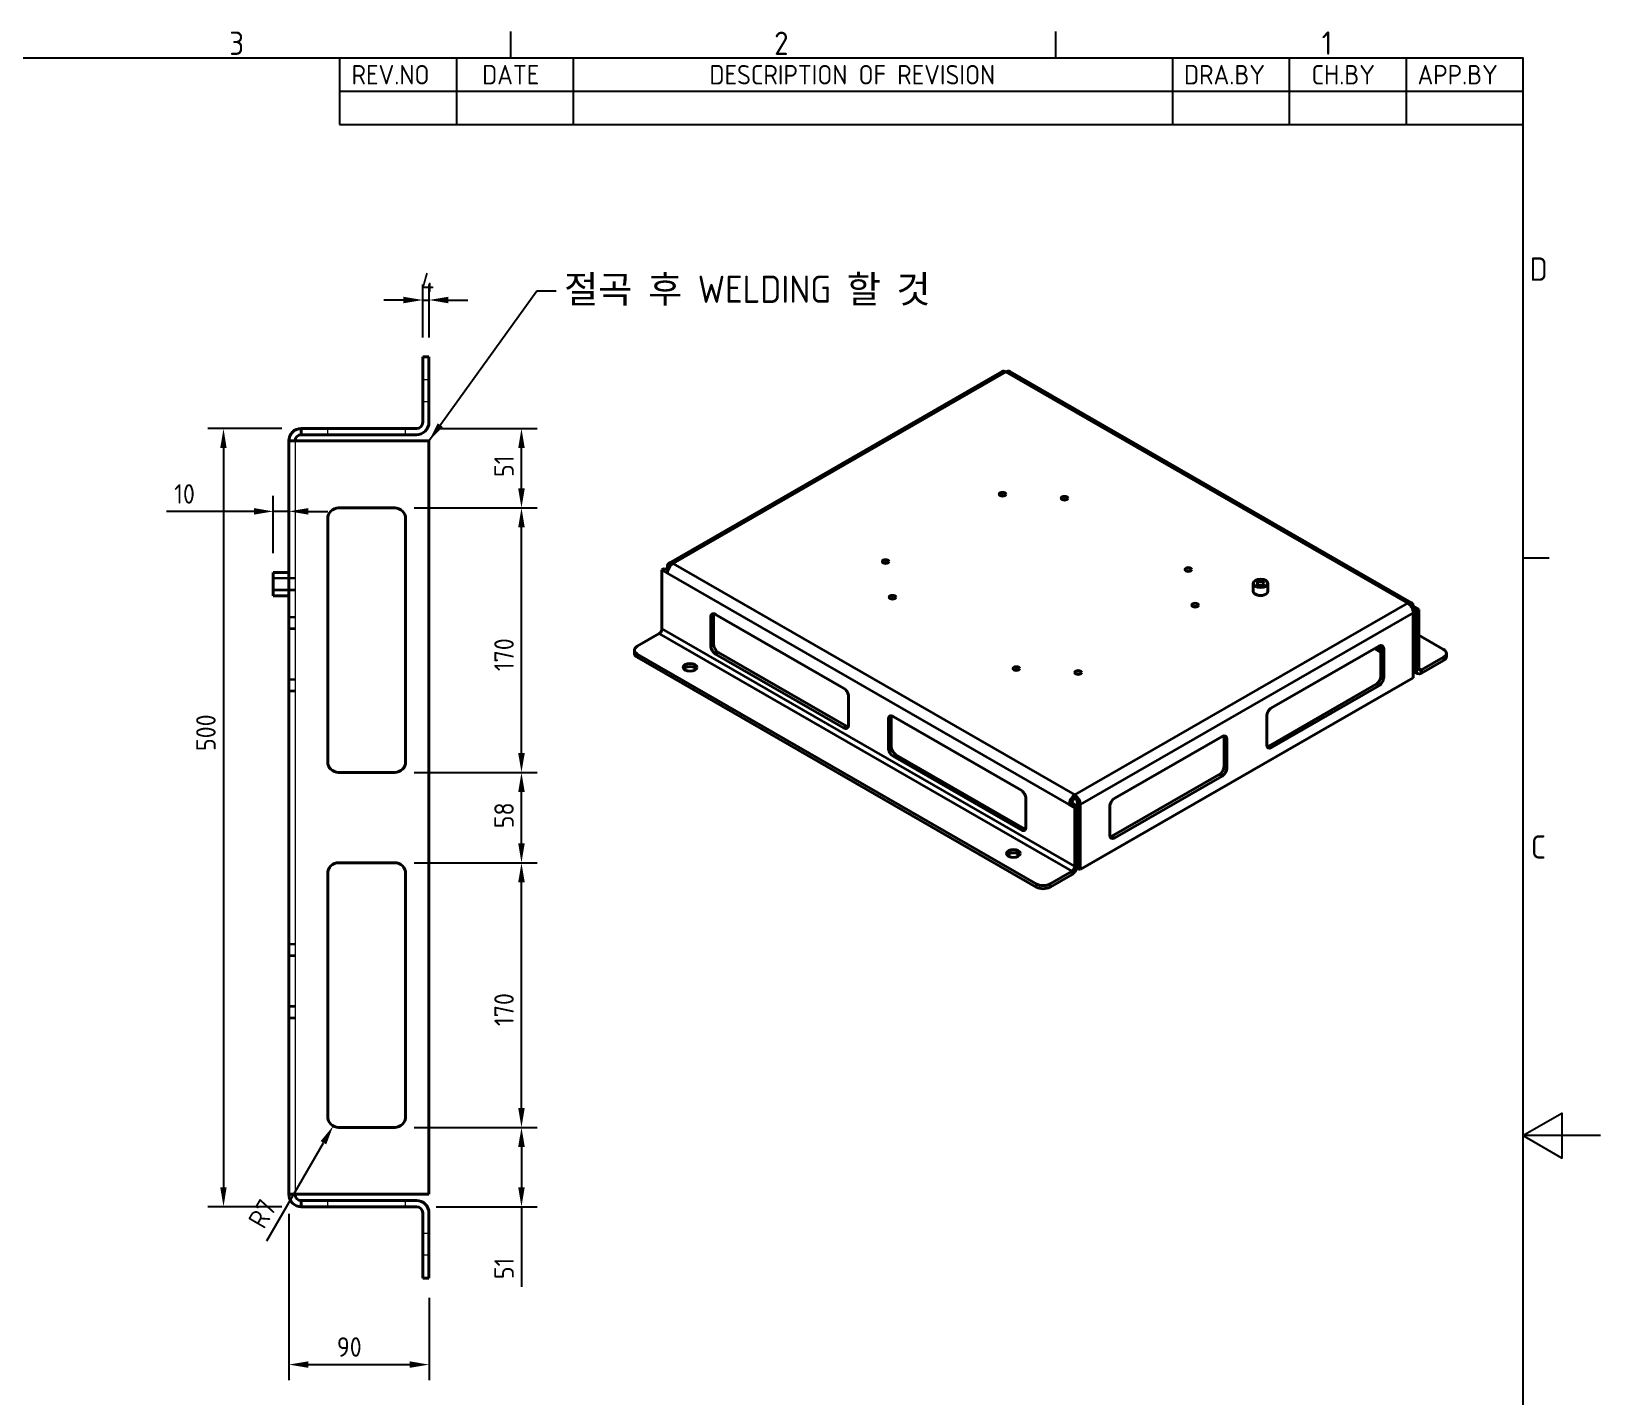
# Model space of a CAD drawing. Header units: millimetres. Extents: x 0 to 2100, y 0 to 1485.
# Drawn here: x 1092 to 2100, y 575 to 1452 of the extents above; entities that cross this region are included whole.
import ezdxf

# ---------------------------------------------------------------- set-up
doc = ezdxf.new("R2010")
doc.units = ezdxf.units.MM
doc.header["$LTSCALE"] = 5
doc.linetypes.add('DASHED', pattern=[0.2067, 0.1654, -0.0413])
doc.layers.get('0').update_dxf_attribs({"color": 3, "lineweight": 25, "true_color": 0x00ff00})
for name, color, linetype, lineweight, true_color in [('가려진 것(ISO)', 2, 'DASHED', 18, 0xffff00), ('가시적인 것(ISO)', 3, 'Continuous', 40, 0x00ff00), ('가시적인 좁은 것(ISO)', 3, 'Continuous', 35, 0x00ff00), ('기호(ISO)', 5, 'Continuous', 25, 0x0000ff), ('치수(ISO)', 2, 'Continuous', 25, 0xffff00)]:
    doc.layers.add(name, color=color, linetype=linetype, lineweight=lineweight, true_color=true_color)
doc.layers.add('경계(ISO)', color=7, linetype='Continuous', lineweight=25)
doc.styles.add('ISO ProportionalPSTEK', font='isocp.shx')
doc.styles.add('문자 텍스트_PSTEK_POSCO', font='isocp.shx')
doc.styles.add('치수 텍스트_PSTEK_POSCO', font='isocp.shx')
doc.dimstyles.new('치수_PSTEK_POSCO', dxfattribs={"dimscale": 5, "dimtxt": 2.5, "dimasz": 2.5, "dimexe": 2, "dimexo": 2.5, "dimgap": 1, "dimtad": 1, "dimrnd": 1e-08, "dimdsep": 46, "dimtxsty": '치수 텍스트_PSTEK_POSCO', "dimcen": 0.09, "dimdle": 10, "dimclrd": 7, "dimclre": 7, "dimclrt": 2, "dimadec": 1, "dimazin": 2, "dimtfac": 1, "dimtmove": 0, "dimatfit": 3, "dimfxl": 1, "dimtolj": 1, "dimlwd": -1, "dimlwe": -1, "dimarcsym": 0})
doc.dimstyles.new('치수_PSTEK_POSCO$7', dxfattribs={"dimscale": 5, "dimtxt": 2.5, "dimasz": 2.5, "dimexe": 2, "dimexo": 2.5, "dimgap": 1, "dimtad": 1, "dimrnd": 1e-08, "dimdsep": 46, "dimtxsty": '치수 텍스트_PSTEK_POSCO', "dimcen": 0.09, "dimdle": 10, "dimclrd": 7, "dimclre": 7, "dimclrt": 2, "dimadec": 1, "dimazin": 2, "dimtfac": 1, "dimtmove": 0, "dimatfit": 3, "dimfxl": 1, "dimtolj": 1, "dimlwd": -1, "dimlwe": -1, "dimarcsym": 0})

# ---------------------------------------------------------------- blocks, each defined once
blk = doc.blocks.new('경계 Default Border')
at = {"layer": '경계(ISO)'}
for p, q in [((280, 287), (280, 290.4)), ((350, 287), (350, 290.4)), ((410, 222.75), (413.4, 222.75))]:
    blk.add_line(p, q, dxfattribs=at)
at = {"layer": '경계(ISO)', "flags": 128}
for points in [[(10, 10), (10, 287), (410, 287), (410, 10), (10, 10)], [(420, 148.5), (410, 148.5), (415, 151.39), (415, 145.61), (410, 148.5)]]:
    blk.add_lwpolyline(points, dxfattribs=at)
at = {"layer": '경계(ISO)', "color": 2, "true_color": 0xffff00, "char_height": 3, "attachment_point": 7, "style": '문자 텍스트_PSTEK_POSCO'}
for s, insert in [('3', (243.83, 287.37)), ('2', (313.83, 287.37)), ('1', (384.17, 287.4)), ('D', (410.88, 258.35)), ('C', (411.04, 184.1))]:
    blk.add_mtext(s, dxfattribs=dict(at, insert=insert))
blk = doc.blocks.new('리비전 내역')
at = {"layer": '기호(ISO)'}
for p, q in [((258, 287), (410, 287)), ((258, 287), (258, 282.72)), ((273, 287), (273, 282.72)), ((288, 287), (288, 282.72)), ((365, 287), (365, 282.72)), ((380, 287), (380, 282.72)), ((395, 287), (395, 282.72)), ((410, 287), (410, 282.72)), ((258, 282.72), (410, 282.72)), ((258, 282.72), (258, 278.44)), ((273, 282.72), (273, 278.44)), ((288, 282.72), (288, 278.44)), ((365, 282.72), (365, 278.44)), ((380, 282.72), (380, 278.44)), ((395, 282.72), (395, 278.44)), ((410, 282.72), (410, 278.44)), ((258, 278.44), (410, 278.44))]:
    blk.add_line(p, q, dxfattribs=at)
at = {"layer": '기호(ISO)', "color": 2, "true_color": 0xffff00, "char_height": 2.5, "attachment_point": 7, "style": 'ISO ProportionalPSTEK'}
for s, insert in [('REV.NO', (259.53, 283.58)), ('DATE', (276.31, 283.58)), ('DESCRIPTION OF REVISION', (305.51, 283.58)), ('DRA.BY', (366.48, 283.58)), ('CH.BY', (382.86, 283.58)), ('APP.BY', (396.48, 283.58))]:
    blk.add_mtext(s, dxfattribs=dict(at, insert=insert))
blk = doc.blocks.new('*D30')
at = {"layer": 'Defpoints', "color": 0, "transparency": 16777216}
for p in [(1265.4, 1196.8), (1215.4, 696.8), (1265.4, 696.8)]:
    blk.add_point(p, dxfattribs=at)
at = {"layer": '치수(ISO)', "color": 7, "transparency": 16777216}
for p, q in [((1252.9, 1196.8), (1205.4, 1196.8)), ((1215.4, 1184.3), (1215.4, 709.3)), ((1252.9, 696.8), (1205.4, 696.8))]:
    blk.add_line(p, q, dxfattribs=at)
for points in [[(1213.3, 1184.3), (1217.4, 1184.3), (1215.4, 1196.8)], [(1213.3, 709.3), (1217.4, 709.3), (1215.4, 696.8)]]:
    blk.add_solid(points, dxfattribs=at)
at = {"layer": '치수(ISO)', "color": 2, "transparency": 16777216, "insert": (1204.1, 989.6), "char_height": 12.5, "attachment_point": 4, "rotation": 90, "style": '치수 텍스트_PSTEK_POSCO'}
blk.add_mtext('\\A1;500', dxfattribs=at)
blk = doc.blocks.new('*D31')
at = {"layer": 'Defpoints', "color": 0, "transparency": 16777216}
for p in [(1325.4, 747.8), (1406.8, 747.8), (1339.4, 696.8)]:
    blk.add_point(p, dxfattribs=at)
at = {"layer": '치수(ISO)', "color": 7, "transparency": 16777216}
for p, q in [((1337.9, 747.8), (1416.8, 747.8)), ((1406.8, 735.3), (1406.8, 709.3)), ((1351.9, 696.8), (1416.8, 696.8)), ((1406.8, 696.8), (1406.8, 645.3))]:
    blk.add_line(p, q, dxfattribs=at)
for points in [[(1404.7, 735.3), (1408.9, 735.3), (1406.8, 747.8)], [(1404.7, 709.3), (1408.9, 709.3), (1406.8, 696.8)]]:
    blk.add_solid(points, dxfattribs=at)
at = {"layer": '치수(ISO)', "color": 2, "transparency": 16777216, "insert": (1395.6, 650.3), "char_height": 12.5, "attachment_point": 4, "rotation": 90, "style": '치수 텍스트_PSTEK_POSCO'}
blk.add_mtext('\\A1;51', dxfattribs=at)
blk = doc.blocks.new('*D32')
at = {"layer": 'Defpoints', "color": 0, "transparency": 16777216}
for p in [(1339.4, 1196.8), (1406.8, 1196.8), (1325.4, 1145.8)]:
    blk.add_point(p, dxfattribs=at)
at = {"layer": '치수(ISO)', "color": 7, "transparency": 16777216}
for p, q in [((1351.9, 1196.8), (1416.8, 1196.8)), ((1406.8, 1158.3), (1406.8, 1184.3)), ((1337.9, 1145.8), (1416.8, 1145.8))]:
    blk.add_line(p, q, dxfattribs=at)
for points in [[(1404.7, 1184.3), (1408.9, 1184.3), (1406.8, 1196.8)], [(1404.7, 1158.3), (1408.9, 1158.3), (1406.8, 1145.8)]]:
    blk.add_solid(points, dxfattribs=at)
at = {"layer": '치수(ISO)', "color": 2, "transparency": 16777216, "insert": (1395.6, 1165.7), "char_height": 12.5, "attachment_point": 4, "rotation": 90, "style": '치수 텍스트_PSTEK_POSCO'}
blk.add_mtext('\\A1;51', dxfattribs=at)
blk = doc.blocks.new('*D33')
at = {"layer": 'Defpoints', "color": 0, "transparency": 16777216}
for p in [(1325.4, 1145.8), (1406.8, 1145.8), (1325.4, 975.8)]:
    blk.add_point(p, dxfattribs=at)
at = {"layer": '치수(ISO)', "color": 7, "transparency": 16777216}
for p, q in [((1337.9, 1145.8), (1416.8, 1145.8)), ((1406.8, 988.3), (1406.8, 1133.3)), ((1337.9, 975.8), (1416.8, 975.8))]:
    blk.add_line(p, q, dxfattribs=at)
for points in [[(1404.7, 1133.3), (1408.9, 1133.3), (1406.8, 1145.8)], [(1404.7, 988.3), (1408.9, 988.3), (1406.8, 975.8)]]:
    blk.add_solid(points, dxfattribs=at)
at = {"layer": '치수(ISO)', "color": 2, "transparency": 16777216, "insert": (1395.6, 1040.9), "char_height": 12.5, "attachment_point": 4, "rotation": 90, "style": '치수 텍스트_PSTEK_POSCO'}
blk.add_mtext('\\A1;170', dxfattribs=at)
blk = doc.blocks.new('*D34')
at = {"layer": 'Defpoints', "color": 0, "transparency": 16777216}
for p in [(1325.4, 975.8), (1406.8, 975.8), (1325.4, 917.8)]:
    blk.add_point(p, dxfattribs=at)
at = {"layer": '치수(ISO)', "color": 7, "transparency": 16777216}
for p, q in [((1337.9, 975.8), (1416.8, 975.8)), ((1406.8, 930.3), (1406.8, 963.3)), ((1337.9, 917.8), (1416.8, 917.8))]:
    blk.add_line(p, q, dxfattribs=at)
for points in [[(1404.7, 963.3), (1408.9, 963.3), (1406.8, 975.8)], [(1404.7, 930.3), (1408.9, 930.3), (1406.8, 917.8)]]:
    blk.add_solid(points, dxfattribs=at)
at = {"layer": '치수(ISO)', "color": 2, "transparency": 16777216, "insert": (1395.6, 940), "char_height": 12.5, "attachment_point": 4, "rotation": 90, "style": '치수 텍스트_PSTEK_POSCO'}
blk.add_mtext('\\A1;58', dxfattribs=at)
blk = doc.blocks.new('*D35')
at = {"layer": 'Defpoints', "color": 0, "transparency": 16777216}
for p in [(1325.4, 917.8), (1406.8, 917.8), (1325.4, 747.8)]:
    blk.add_point(p, dxfattribs=at)
at = {"layer": '치수(ISO)', "color": 7, "transparency": 16777216}
for p, q in [((1337.9, 917.8), (1416.8, 917.8)), ((1406.8, 760.3), (1406.8, 905.3)), ((1337.9, 747.8), (1416.8, 747.8))]:
    blk.add_line(p, q, dxfattribs=at)
for points in [[(1404.7, 905.3), (1408.9, 905.3), (1406.8, 917.8)], [(1404.7, 760.3), (1408.9, 760.3), (1406.8, 747.8)]]:
    blk.add_solid(points, dxfattribs=at)
at = {"layer": '치수(ISO)', "color": 2, "transparency": 16777216, "insert": (1395.6, 812.9), "char_height": 12.5, "attachment_point": 4, "rotation": 90, "style": '치수 텍스트_PSTEK_POSCO'}
blk.add_mtext('\\A1;170', dxfattribs=at)
blk = doc.blocks.new('*D37')
at = {"layer": 'Defpoints', "color": 0, "transparency": 16777216}
for p in [(1347.4, 1279.4), (1343.4, 1242.8), (1347.4, 1242.8)]:
    blk.add_point(p, dxfattribs=at)
at = {"layer": '치수(ISO)', "color": 7, "transparency": 16777216}
for p, q in [((1343.4, 1255.3), (1343.4, 1289.4)), ((1347.4, 1255.3), (1347.4, 1289.4)), ((1330.9, 1279.4), (1318.4, 1279.4)), ((1343.4, 1279.4), (1347.4, 1279.4)), ((1359.9, 1279.4), (1372.4, 1279.4))]:
    blk.add_line(p, q, dxfattribs=at)
for points in [[(1330.9, 1281.5), (1330.9, 1277.3), (1343.4, 1279.4)], [(1359.9, 1281.5), (1359.9, 1277.3), (1347.4, 1279.4)]]:
    blk.add_solid(points, dxfattribs=at)
at = {"layer": '치수(ISO)', "color": 2, "transparency": 16777216, "insert": (1342.2, 1290.6), "char_height": 12.5, "attachment_point": 4, "style": '치수 텍스트_PSTEK_POSCO'}
blk.add_mtext('\\A1;4', dxfattribs=at)
blk = doc.blocks.new('*D46')
at = {"layer": 'Defpoints', "color": 0, "transparency": 16777216}
for p in [(1285.9, 748.8), (1289.4, 754.8)]:
    blk.add_point(p, dxfattribs=at)
at = {"layer": '치수(ISO)', "color": 7, "transparency": 16777216}
blk.add_line((1243.3, 675), (1279.6, 737.9), dxfattribs=at)
blk.add_solid([(1277.8, 739), (1281.4, 736.9), (1285.9, 748.8)], dxfattribs=at)
at = {"layer": '치수(ISO)', "color": 2, "transparency": 16777216, "insert": (1236, 684.9), "char_height": 12.5, "attachment_point": 4, "rotation": 60, "style": '치수 텍스트_PSTEK_POSCO'}
blk.add_mtext('\\A1;R7', dxfattribs=at)
blk = doc.blocks.new('*D47')
at = {"layer": 'Defpoints', "color": 0, "transparency": 16777216}
for p in [(1257.4, 704.8), (1347.4, 650.8), (1347.4, 595.4)]:
    blk.add_point(p, dxfattribs=at)
at = {"layer": '치수(ISO)', "color": 7, "transparency": 16777216}
for p, q in [((1257.4, 692.3), (1257.4, 585.4)), ((1347.4, 638.3), (1347.4, 585.4)), ((1269.9, 595.4), (1334.9, 595.4))]:
    blk.add_line(p, q, dxfattribs=at)
for points in [[(1269.9, 597.5), (1269.9, 593.3), (1257.4, 595.4)], [(1334.9, 597.5), (1334.9, 593.3), (1347.4, 595.4)]]:
    blk.add_solid(points, dxfattribs=at)
at = {"layer": '치수(ISO)', "color": 2, "transparency": 16777216, "insert": (1288.2, 606.7), "char_height": 12.5, "attachment_point": 4, "style": '치수 텍스트_PSTEK_POSCO'}
blk.add_mtext('\\A1;90', dxfattribs=at)
blk = doc.blocks.new('*D50')
at = {"layer": 'Defpoints', "color": 0, "transparency": 16777216}
for p in [(1257.4, 1188.8), (1257.4, 1143.6), (1247.4, 1104.3)]:
    blk.add_point(p, dxfattribs=at)
at = {"layer": '치수(ISO)', "color": 7, "transparency": 16777216}
for p, q in [((1257.4, 1176.3), (1257.4, 1133.6)), ((1247.4, 1116.8), (1247.4, 1153.6)), ((1234.9, 1143.6), (1178.7, 1143.6)), ((1257.4, 1143.6), (1247.4, 1143.6)), ((1269.9, 1143.6), (1282.4, 1143.6))]:
    blk.add_line(p, q, dxfattribs=at)
for points in [[(1234.9, 1145.7), (1234.9, 1141.5), (1247.4, 1143.6)], [(1269.9, 1145.7), (1269.9, 1141.5), (1257.4, 1143.6)]]:
    blk.add_solid(points, dxfattribs=at)
at = {"layer": '치수(ISO)', "color": 2, "transparency": 16777216, "insert": (1183.7, 1154.8), "char_height": 12.5, "attachment_point": 4, "style": '치수 텍스트_PSTEK_POSCO'}
blk.add_mtext('\\A1;10', dxfattribs=at)

msp = doc.modelspace()

# ---------------------------------------------------------------- linework, layer by layer
at = {"layer": '가려진 것(ISO)'}
for p, q in [((1347.359, 1228.028), (1343.359, 1228.028)), ((1347.359, 1214.028), (1343.359, 1214.028)), ((1282.359, 1192.828), (1282.359, 1196.828)), ((1332.359, 1192.828), (1332.359, 1196.828)), ((1261.359, 1188.828), (1261.359, 704.828)), ((1261.359, 1100.828), (1247.359, 1100.828)), ((1261.359, 1100.151), (1247.359, 1100.151)), ((1261.359, 1093.504), (1247.359, 1093.504)), ((1247.359, 1092.828), (1261.359, 1092.828)), ((1261.359, 1075.828), (1257.359, 1075.828)), ((1261.359, 1075.151), (1257.359, 1075.151)), ((1261.359, 1068.504), (1257.359, 1068.504)), ((1257.359, 1067.828), (1261.359, 1067.828)), ((1261.359, 1035.828), (1257.359, 1035.828)), ((1261.359, 1035.151), (1257.359, 1035.151)), ((1261.359, 1028.504), (1257.359, 1028.504)), ((1257.359, 1027.828), (1261.359, 1027.828)), ((1261.359, 865.828), (1257.359, 865.828)), ((1261.359, 865.151), (1257.359, 865.151)), ((1261.359, 858.504), (1257.359, 858.504)), ((1257.359, 857.828), (1261.359, 857.828)), ((1261.359, 825.828), (1257.359, 825.828)), ((1261.359, 825.151), (1257.359, 825.151)), ((1261.359, 818.504), (1257.359, 818.504)), ((1257.359, 817.828), (1261.359, 817.828)), ((1282.359, 696.828), (1282.359, 700.828)), ((1332.359, 696.828), (1332.359, 700.828)), ((1347.359, 679.628), (1343.359, 679.628)), ((1347.359, 665.628), (1343.359, 665.628))]:
    msp.add_line(p, q, dxfattribs=at)
at = {"layer": '가시적인 것(ISO)'}
for p, q in [((1347.359, 1242.828), (1343.359, 1242.828)), ((1343.359, 1232.828), (1343.359, 1242.828)), ((1347.359, 1242.828), (1347.359, 1232.828)), ((1343.359, 1232.828), (1343.359, 1200.828)), ((1347.359, 1200.828), (1347.359, 1232.828)), ((1715.54, 1233.481), (1501.64, 1110.304)), ((1978.624, 1084.854), (1720.53, 1233.481)), ((1265.359, 1196.828), (1265.359, 1192.828)), ((1339.359, 1196.828), (1265.359, 1196.828)), ((1339.359, 1192.828), (1265.359, 1192.828)), ((1265.359, 1188.828), (1257.359, 1188.828)), ((1257.359, 704.828), (1257.359, 1188.828)), ((1265.359, 1188.828), (1347.359, 1188.828)), ((1347.359, 1188.828), (1347.359, 704.828)), ((1289.359, 1145.828), (1325.359, 1145.828)), ((1282.359, 982.828), (1282.359, 1138.828)), ((1332.359, 1138.828), (1332.359, 982.828)), ((1247.359, 1104.328), (1247.359, 1089.328)), ((1257.359, 1104.328), (1247.359, 1104.328)), ((1497.064, 1105.971), (1498.832, 1106.989)), ((1500.6, 1103.935), (1497.064, 1105.971)), ((1497.064, 1068.16), (1497.064, 1105.971)), ((1498.832, 1106.989), (1500.911, 1105.792)), ((1500.6, 1108.007), (1500.6, 1105.971)), ((1257.359, 1089.328), (1247.359, 1089.328)), ((1876.866, 1092.244), (1876.866, 1097.354)), ((1886.241, 1092.244), (1886.241, 1097.354)), ((1978.634, 1081.964), (1979.665, 1082.557)), ((1981.432, 1079.503), (1979.195, 1080.792)), ((1979.665, 1082.557), (1983.2, 1080.521)), ((1983.2, 1080.521), (1981.432, 1079.503)), ((1981.432, 1041.692), (1981.432, 1079.503)), ((1983.2, 1042.71), (1983.2, 1080.521)), ((1528.442, 1057.244), (1528.442, 1075.639)), ((1530.21, 1076.657), (1530.21, 1058.262)), ((1531.536, 1077.434), (1613.737, 1030.097)), ((1979.665, 1078.485), (1979.665, 1036.586)), ((1481.154, 1056.954), (1495.296, 1065.098)), ((1999.11, 1054.918), (1983.2, 1064.08)), ((1479.324, 1054.409), (1479.324, 1052.365)), ((1481.154, 1051.864), (1737.48, 904.255)), ((1481.154, 1049.82), (1737.48, 902.212)), ((1613.737, 1004.549), (1531.536, 1051.886)), ((1533.303, 1052.904), (1615.505, 1005.567)), ((1888.625, 1017.373), (1957.567, 1057.074)), ((1954.67, 1055.405), (1958.893, 1052.973)), ((1958.893, 1037.902), (1958.893, 1056.297)), ((1960.661, 1055.279), (1960.661, 1036.884)), ((1999.11, 1049.828), (1984.968, 1041.684)), ((2000.941, 1052.373), (2000.941, 1050.329)), ((1979.665, 1041.012), (1982.473, 1039.395)), ((1984.968, 1039.64), (1999.11, 1047.784)), ((1979.665, 1036.586), (1765.765, 913.409)), ((1886.857, 992.842), (1955.8, 1032.544)), ((1957.567, 1031.526), (1888.625, 991.824)), ((1616.83, 1024.739), (1616.83, 1006.344)), ((1642.463, 991.583), (1642.463, 1009.978)), ((1644.231, 1010.996), (1644.231, 992.601)), ((1645.557, 1011.774), (1727.758, 964.437)), ((1885.531, 993.619), (1885.531, 1012.014)), ((1787.862, 959.347), (1856.805, 999.049)), ((1858.131, 979.877), (1858.131, 998.271)), ((1859.898, 997.253), (1859.898, 978.859)), ((1727.758, 938.889), (1645.557, 986.225)), ((1647.324, 987.243), (1729.526, 939.907)), ((1325.359, 975.828), (1289.359, 975.828)), ((1786.094, 934.817), (1855.037, 974.518)), ((1856.805, 973.5), (1787.862, 933.799)), ((1730.851, 959.079), (1730.851, 940.684)), ((1762.229, 959.389), (1762.229, 961.432)), ((1760.461, 956.327), (1758.694, 955.309)), ((1762.229, 953.273), (1758.694, 955.309)), ((1760.461, 956.327), (1763.997, 954.291)), ((1763.997, 954.291), (1762.229, 953.273)), ((1762.229, 953.273), (1762.229, 915.461)), ((1763.997, 954.291), (1763.997, 956.327)), ((1763.997, 916.479), (1763.997, 954.291)), ((1765.765, 913.409), (1765.765, 955.309)), ((1784.768, 935.594), (1784.768, 953.989)), ((1289.359, 917.828), (1325.359, 917.828)), ((1282.359, 754.828), (1282.359, 910.828)), ((1332.359, 910.828), (1332.359, 754.828)), ((1746.319, 904.255), (1760.461, 912.399)), ((1746.319, 902.212), (1760.461, 910.355)), ((1763.997, 914.427), (1763.997, 916.479)), ((1763.997, 914.427), (1765.765, 913.409)), ((1325.359, 747.828), (1289.359, 747.828)), ((1257.359, 704.828), (1265.359, 704.828)), ((1347.359, 704.828), (1265.359, 704.828)), ((1265.359, 700.828), (1265.359, 696.828)), ((1339.359, 700.828), (1265.359, 700.828)), ((1265.359, 696.828), (1339.359, 696.828)), ((1343.359, 660.828), (1343.359, 692.828)), ((1347.359, 660.828), (1347.359, 692.828)), ((1343.359, 650.828), (1343.359, 660.828)), ((1347.359, 660.828), (1347.359, 650.828)), ((1343.359, 650.828), (1347.359, 650.828))]:
    msp.add_line(p, q, dxfattribs=at)
for centre, radius, start, end in [((1339.359, 1200.828), 8, 270, 0), ((1339.359, 1200.828), 4, 270, 0), ((1265.359, 1188.828), 8, 90, 180), ((1265.359, 1188.828), 4, 90, 180), ((1289.359, 1138.828), 7, 90, 180), ((1325.359, 1138.828), 7, 0, 90), ((1289.359, 982.828), 7, 180, 270), ((1325.359, 982.828), 7, 270, 0), ((1289.359, 910.828), 7, 90, 180), ((1325.359, 910.828), 7, 0, 90), ((1289.359, 754.828), 7, 180, 270), ((1325.359, 754.828), 7, 270, 0), ((1265.359, 704.828), 8, 180, 270), ((1265.359, 704.828), 4, 180, 270), ((1339.359, 692.828), 8, 0, 90), ((1339.359, 692.828), 4, 0, 90)]:
    msp.add_arc(centre, radius, start, end, dxfattribs=at)
for centre, major_axis, ratio, start_param, end_param in [((1718.035, 1229.148), (-2.495, 4.333), 0.57809312, 5.49972085, 6.28318531), ((1718.035, 1229.148), (2.495, 4.333), 0.57809312, 0, 0.78346445), ((1715.825, 1152.552), (-2.077, 0), 0.5758617, 4.16586532, 5.25891264), ((1755.6, 1150.007), (-2.077, 0), 0.5758617, 4.16586532, 5.25891264), ((1504.135, 1105.971), (-2.495, 4.333), 0.57809312, 5.49972085, 7.07051718), ((1504.135, 1105.971), (-2.495, -4.333), 0.57809312, 3.92505711, 5.49585344), ((1640.695, 1109.287), (-2.077, 0), 0.5758617, 4.16586532, 5.25891264), ((1835.15, 1104.198), (-2.077, 0), 0.5758617, 4.16586532, 5.25891264), ((1881.553, 1092.244), (4.688, 0), 0.5758617, 3.14159265, 6.28318531), ((1645.115, 1086.383), (-2.077, 0), 0.5758617, 4.16586532, 5.25891264), ((1839.569, 1081.293), (-2.077, 0), 0.5758617, 4.16586532, 5.25891264), ((1976.129, 1080.521), (2.495, 4.333), 0.57809312, 5.49585344, 7.06664976), ((1976.129, 1080.521), (2.495, -4.333), 0.57809312, 0.78733187, 2.3581282), ((1531.536, 1073.857), (-2.183, 3.791), 0.57809312, 5.49972085, 7.07051718), ((1533.303, 1074.875), (2.183, -3.791), 0.57809312, 3.5566932, 3.92892453), ((1495.296, 1067.142), (1.248, 2.166), 0.57809312, 3.92505711, 5.49585344), ((1485.574, 1054.409), (-6.25, 0), 0.5758617, 5.49778714, 7.06858347), ((1485.574, 1052.365), (-6.25, 0), 0.5758617, 0, 0.78539816), ((1531.536, 1055.462), (-2.183, 3.791), 0.57809312, 0.78733187, 2.3581282), ((1533.303, 1056.48), (2.183, -3.791), 0.57809312, 3.92892453, 5.49972085), ((1957.567, 1053.497), (2.183, 3.791), 0.57809312, 5.49585344, 7.06664976), ((1955.8, 1054.515), (2.183, 3.791), 0.57809312, 5.49585344, 5.86808476), ((1994.691, 1052.373), (6.25, 0), 0.5758617, 5.49778714, 7.06858347), ((1994.691, 1050.329), (6.25, 0), 0.5758617, 5.49778714, 6.28318531), ((1515.095, 1041.371), (-4.375, 0), 0.5758617, 3.55925704, 5.86552092), ((1724.664, 1040.573), (-2.077, 0), 0.5758617, 4.16586532, 5.25891264), ((1764.439, 1038.028), (-2.077, 0), 0.5758617, 4.16586532, 5.25891264), ((1984.968, 1043.728), (-2.495, -4.333), 0.57809312, 5.49585344, 7.06664976), ((1984.968, 1043.728), (-1.248, -2.166), 0.57809312, 5.49585344, 7.06664976), ((1613.737, 1026.521), (2.183, -3.791), 0.57809312, 0.78733187, 2.3581282), ((1955.8, 1036.121), (2.183, 3.791), 0.57809312, 3.92505711, 5.49585344), ((1957.567, 1035.103), (-2.183, -3.791), 0.57809312, 0.78346445, 2.35426078), ((1645.557, 1008.197), (-2.183, 3.791), 0.57809312, 5.49972085, 7.07051718), ((1647.324, 1009.215), (2.183, -3.791), 0.57809312, 3.5566932, 3.92892453), ((1888.625, 1013.796), (2.183, 3.791), 0.57809312, 0.78346445, 2.35426078), ((1613.737, 1008.126), (2.183, -3.791), 0.57809312, 5.49972085, 7.07051718), ((1615.505, 1009.144), (2.183, -3.791), 0.57809312, 5.49972085, 5.86808476), ((1856.805, 995.472), (2.183, 3.791), 0.57809312, 5.49585344, 7.06664976), ((1855.037, 996.49), (2.183, 3.791), 0.57809312, 5.49585344, 5.86808476), ((1645.557, 989.802), (-2.183, 3.791), 0.57809312, 0.78733187, 2.3581282), ((1647.324, 990.82), (2.183, -3.791), 0.57809312, 3.92892453, 5.49972085), ((1888.625, 995.401), (-2.183, -3.791), 0.57809312, 5.49585344, 7.06664976), ((1886.857, 996.419), (2.183, 3.791), 0.57809312, 3.5566932, 3.92505711), ((1855.037, 978.095), (2.183, 3.791), 0.57809312, 3.92505711, 5.49585344), ((1856.805, 977.077), (-2.183, -3.791), 0.57809312, 0.78346445, 2.35426078), ((1727.758, 960.86), (2.183, -3.791), 0.57809312, 0.78733187, 2.3581282), ((1762.229, 957.345), (2.495, 4.333), 0.57809312, 0.78346445, 2.35426078), ((1762.229, 957.345), (-1.248, -2.166), 0.57809312, 3.92505711, 5.49585344), ((1762.229, 957.345), (-2.495, 4.333), 0.57809312, 3.92892453, 5.49972085), ((1762.229, 957.345), (-1.248, 2.166), 0.57809312, 3.92892453, 5.49972085), ((1787.862, 955.77), (2.183, 3.791), 0.57809312, 0.78346445, 2.35426078), ((1727.758, 942.466), (2.183, -3.791), 0.57809312, 5.49972085, 7.07051718), ((1729.526, 943.483), (2.183, -3.791), 0.57809312, 5.49972085, 5.86808476), ((1787.862, 937.376), (-2.183, -3.791), 0.57809312, 5.49585344, 7.06664976), ((1786.094, 938.394), (2.183, 3.791), 0.57809312, 3.5566932, 3.92505711), ((1722.808, 921.757), (-4.375, 0), 0.5758617, 3.55925704, 5.86552092), ((1760.461, 914.443), (2.495, 4.333), 0.57809312, 3.92505711, 5.49585344), ((1760.461, 914.443), (1.248, 2.166), 0.57809312, 3.92505711, 5.49585344), ((1741.9, 906.8), (-6.25, 0), 0.5758617, 0.78539816, 2.35619449), ((1741.9, 904.757), (6.25, 0), 0.5758617, 3.92699082, 5.49778714)]:
    msp.add_ellipse(centre, major_axis=major_axis, ratio=ratio, start_param=start_param, end_param=end_param, dxfattribs=at)
for centre, major_axis in [((1715.825, 1154.596), (2.077, 0)), ((1755.6, 1152.051), (2.077, 0)), ((1640.695, 1111.331), (2.077, 0)), ((1835.15, 1106.241), (2.077, 0)), ((1881.553, 1097.354), (4.688, 0)), ((1645.115, 1088.427), (2.077, 0)), ((1881.553, 1097.354), (2.077, 0)), ((1839.569, 1083.337), (2.077, 0)), ((1515.095, 1043.415), (4.375, 0)), ((1724.664, 1042.617), (2.077, 0)), ((1764.439, 1040.072), (2.077, 0)), ((1722.808, 923.801), (4.375, 0))]:
    msp.add_ellipse(centre, major_axis=major_axis, ratio=0.5758617, dxfattribs=at)
at = {"layer": '가시적인 좁은 것(ISO)'}
for p, q in [((1718.035, 1233.236), (1504.135, 1110.059)), ((1976.129, 1084.609), (1718.035, 1233.236)), ((1504.135, 1110.059), (1762.229, 961.432)), ((1501.63, 1107.414), (1500.6, 1108.007)), ((1758.694, 955.309), (1500.6, 1103.935)), ((1762.229, 961.432), (1976.129, 1084.609)), ((1528.442, 1075.639), (1530.21, 1076.657)), ((1979.665, 1078.485), (1765.765, 955.309)), ((1760.461, 912.399), (1495.296, 1065.098)), ((1497.064, 1068.16), (1762.229, 915.461)), ((1481.154, 1049.82), (1481.154, 1051.864)), ((1528.442, 1057.244), (1530.21, 1058.262)), ((1531.536, 1051.886), (1533.303, 1052.904)), ((1956.144, 1056.254), (1958.893, 1054.671)), ((1958.893, 1056.297), (1960.661, 1055.279)), ((1999.11, 1049.828), (1999.11, 1047.784)), ((1979.665, 1042.71), (1981.432, 1041.692)), ((1981.432, 1041.692), (1983.2, 1042.71)), ((1983.2, 1042.702), (1984.968, 1041.684)), ((1984.968, 1041.684), (1984.968, 1039.64)), ((1955.8, 1032.544), (1957.567, 1031.526)), ((1958.893, 1037.902), (1960.661, 1036.884)), ((1642.463, 1009.978), (1644.231, 1010.996)), ((1613.737, 1004.549), (1615.505, 1005.567)), ((1858.131, 998.271), (1859.898, 997.253)), ((1642.463, 991.583), (1644.231, 992.601)), ((1886.857, 992.842), (1888.625, 991.824)), ((1645.557, 986.225), (1647.324, 987.243)), ((1858.131, 979.877), (1859.898, 978.859)), ((1855.037, 974.518), (1856.805, 973.5)), ((1765.765, 955.309), (1763.997, 956.327)), ((1727.758, 938.889), (1729.526, 939.907)), ((1786.094, 934.817), (1787.862, 933.799)), ((1760.461, 910.355), (1760.461, 912.399)), ((1762.229, 915.461), (1763.997, 916.479)), ((1737.48, 904.255), (1737.48, 902.212)), ((1746.319, 902.212), (1746.319, 904.255))]:
    msp.add_line(p, q, dxfattribs=at)

# ---------------------------------------------------------------- block references
at = {"xscale": 5, "yscale": 5, "zscale": 5}
msp.add_blockref('경계 Default Border', (0, 0), dxfattribs=at)
at = {"layer": '기호(ISO)', "xscale": 5, "yscale": 5, "zscale": 5}
msp.add_blockref('리비전 내역', (0, 0), dxfattribs=at)

# ---------------------------------------------------------------- texts
at = {"layer": '기호(ISO)', "color": 2, "true_color": 0xffff00, "insert": (1434.158, 1285.385), "char_height": 17.5, "width": 267.31822, "attachment_point": 4, "style": '치수 텍스트_PSTEK_POSCO'}
msp.add_mtext('{\\fISOCP|b0|i0;\\H17.5000;절곡 후 WELDING 할 것}', dxfattribs=at)

# ---------------------------------------------------------------- dimensions: what is measured, and where the dimension line sits
at = {"layer": '치수(ISO)', "color": 7}
for base, p1, p2, angle, override, picture, middle in [((1347.359, 1279.384), (1343.359, 1242.828), (1347.359, 1242.828), 180, {"dimdec": 2, "dimtp": 0, "dimtm": 0, "dimtdec": 2, "dimtofl": 1, "dimatfit": 1}, '*D37', (1345.359, 1279.384)), ((1215.359, 696.828), (1265.359, 1196.828), (1265.359, 696.828), 90, {"dimdec": 2, "dimtp": 0, "dimtm": 0, "dimtdec": 2, "dimtofl": 0, "dimatfit": 1}, '*D30', (1215.359, 1000.828)), ((1406.811, 1196.828), (1325.359, 1145.828), (1339.359, 1196.828), 90, {"dimdec": 2, "dimtp": 0, "dimtm": 0, "dimtdec": 2, "dimtofl": 0, "dimatfit": 1}, '*D32', (1406.811, 1171.328)), ((1406.811, 1145.828), (1325.359, 975.828), (1325.359, 1145.828), 90, {"dimdec": 2, "dimtp": 0, "dimtm": 0, "dimtdec": 2, "dimtofl": 0, "dimatfit": 1}, '*D33', (1406.811, 1050.878)), ((1406.811, 975.828), (1325.359, 917.828), (1325.359, 975.828), 90, {"dimdec": 2, "dimtp": 0, "dimtm": 0, "dimtdec": 2, "dimtofl": 0, "dimatfit": 1}, '*D34', (1406.811, 946.878)), ((1406.811, 917.828), (1325.359, 747.828), (1325.359, 917.828), 90, {"dimdec": 2, "dimtp": 0, "dimtm": 0, "dimtdec": 2, "dimtofl": 0, "dimatfit": 1}, '*D35', (1406.811, 822.878)), ((1406.811, 747.828), (1339.359, 696.828), (1325.359, 747.828), 90, {"dimdec": 2, "dimtp": 0, "dimtm": 0, "dimtdec": 2, "dimtofl": 0, "dimatfit": 2}, '*D31', (1406.811, 655.909))]:
    dim = msp.add_linear_dim(base=base, p1=p1, p2=p2, angle=angle, dimstyle='치수_PSTEK_POSCO', override=override, dxfattribs=at)
    dim.commit()
    dim.dimension.update_dxf_attribs({"geometry": picture, "text_midpoint": middle, "dimtype": 160})
for base, p1, p2, override, picture, middle in [((1257.359, 1143.579), (1247.359, 1104.328), (1257.359, 1188.828), {"dimdec": 2, "dimtp": 0, "dimtm": 0, "dimtdec": 2, "dimtofl": 1, "dimatfit": 1}, '*D50', (1189.32, 1143.579)), ((1347.359, 595.412), (1257.359, 704.828), (1347.359, 650.828), {"dimdec": 2, "dimtp": 0, "dimtm": 0, "dimtdec": 2, "dimtofl": 0, "dimatfit": 1}, '*D47', (1295.359, 595.412))]:
    dim = msp.add_linear_dim(base=base, p1=p1, p2=p2, dimstyle='치수_PSTEK_POSCO', override=override, dxfattribs=at)
    dim.commit()
    dim.dimension.update_dxf_attribs({"geometry": picture, "text_midpoint": middle, "dimtype": 160})
dim = msp.add_radius_dim(center=(1289.359, 754.828), mpoint=(1285.859, 748.766), dimstyle='치수_PSTEK_POSCO', override={"dimdec": 2, "dimcen": 0, "dimtp": 0, "dimtm": 0, "dimtdec": 2, "dimtofl": 0}, dxfattribs=at)
dim.commit()
dim.dimension.update_dxf_attribs({"geometry": '*D46', "text_midpoint": (1249.507, 685.803), "dimtype": 164})

# ---------------------------------------------------------------- leaders
at = {"layer": '기호(ISO)', "color": 7, "annotation_type": 0, "has_hookline": 1, "hookline_direction": 0, "text_width": 245.681}
msp.add_leader([(1347.359, 1188.828), (1416.658, 1285.385), (1429.158, 1285.385)], dimstyle='치수_PSTEK_POSCO$7', override={"dimtad": 0}, dxfattribs=at)

doc.saveas('drawing.dxf')
